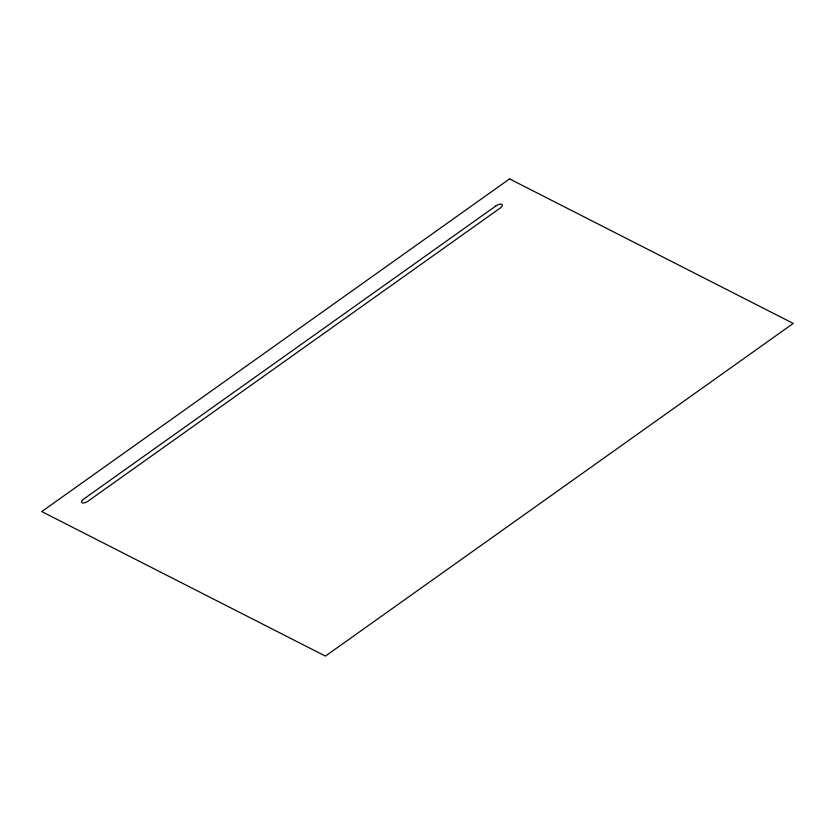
<?xml version="1.0" encoding="UTF-8"?>
<svg xmlns="http://www.w3.org/2000/svg" width="835" height="835" viewBox="0 0 835 835"><rect width="100%" height="100%" fill="white"/><g stroke="black" fill="none" stroke-linecap="round" stroke-linejoin="round"><path stroke-width="1.25" d="M509.569 178.899L41.75 511.573L325.431 656.101L793.25 323.427L509.569 178.899M495.854 205.963L83.834 498.965A5.031 2.056 -29 0 0 82.07 502.806A5.031 2.056 -29 0 0 88.082 501.125L500.113 208.134A5.031 2.056 -29 0 0 501.866 204.283A5.031 2.056 -29 0 0 495.854 205.963"/></g></svg>
